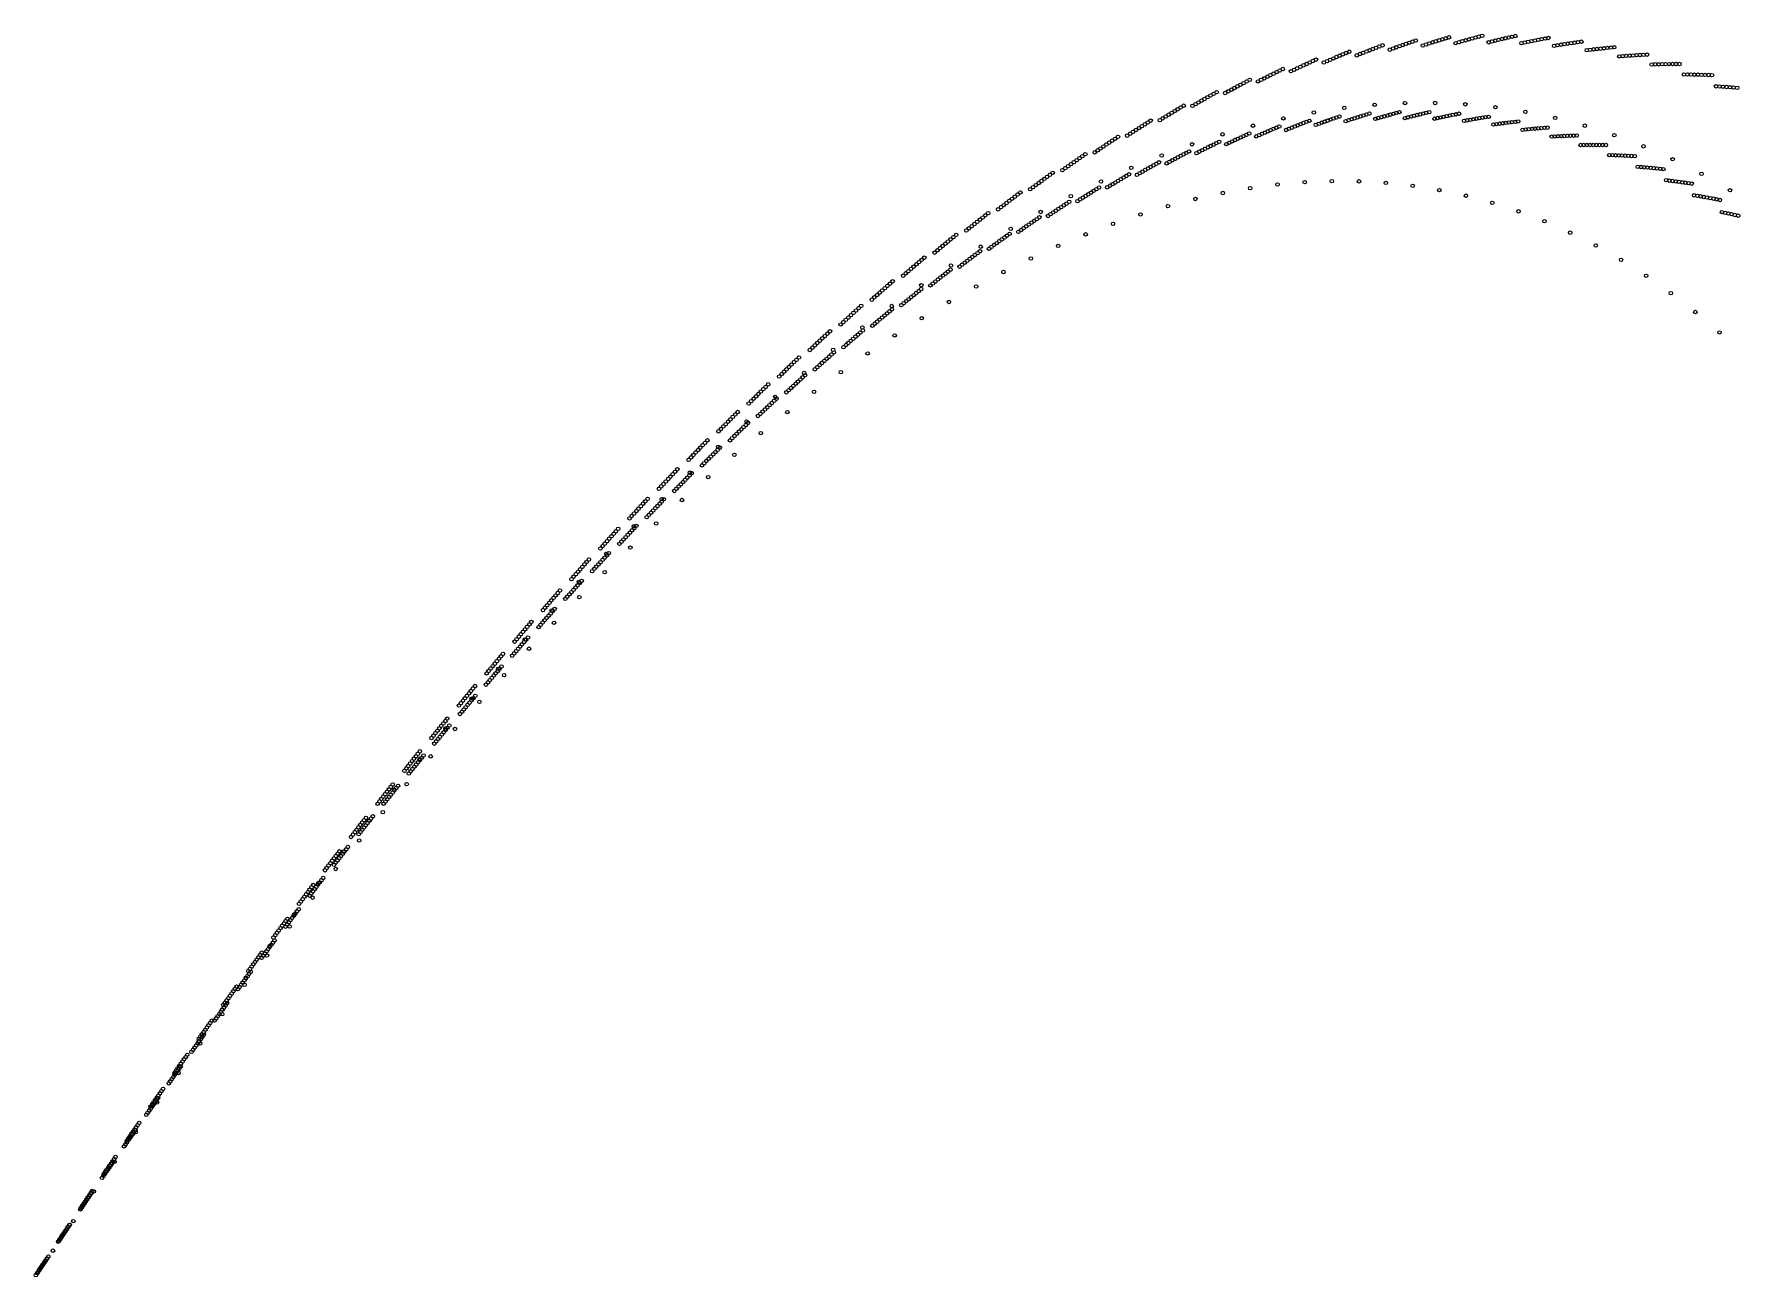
# Model space of a CAD drawing. Header units: millimetres. Extents: x -26 to 31, y -125 to 131.
# Drawn here: x 6.99 to 16.79, y 12.93 to 20.08 of the extents above; entities that cross this region are included whole.
import ezdxf

# ---------------------------------------------------------------- set-up
doc = ezdxf.new("R2010")
doc.units = ezdxf.units.MM
for name, color, linetype in [('Orb_10_28_1.00710_500', 10, 'Continuous'), ('Orb_10_28_1.00791_500', 1, 'Continuous'), ('Orb_10_28_1.00792_500', 2, 'Continuous'), ('Orb_10_28_1.00793_500', 3, 'Continuous'), ('Orb_10_28_1.00794_500', 4, 'Continuous'), ('Orb_10_28_1.00795_500', 5, 'Continuous'), ('Orb_10_28_1.00796_500', 6, 'Continuous'), ('Orb_10_28_1.00797_500', 7, 'Continuous'), ('Orb_10_28_1.00798_500', 8, 'Continuous'), ('Orb_10_28_1.00799_500', 9, 'Continuous'), ('Orb_10_28_1.008109_500', 10, 'Continuous'), ('Orb_10_28_1.008910_500', 1, 'Continuous'), ('Orb_10_28_1.008921_500', 2, 'Continuous'), ('Orb_10_28_1.008932_500', 3, 'Continuous'), ('Orb_10_28_1.008943_500', 4, 'Continuous'), ('Orb_10_28_1.008954_500', 5, 'Continuous'), ('Orb_10_28_1.008965_500', 6, 'Continuous'), ('Orb_10_28_1.008976_500', 7, 'Continuous'), ('Orb_10_28_1.008987_500', 8, 'Continuous'), ('Orb_10_28_1.008998_500', 9, 'Continuous')]:
    doc.layers.add(name, color=color, linetype=linetype)

msp = doc.modelspace()

# ---------------------------------------------------------------- linework, layer by layer
at = {"layer": 'Orb_10_28_1.00710_500'}
for centre in [(14.1393, 19.2154, 16.6413), (14.2958, 19.2289, 17.011), (14.4519, 19.235, 17.3858), (14.6075, 19.2337, 17.7656), (14.7624, 19.2248, 18.1503), (14.9166, 19.2081, 18.5397), (13.6675, 19.1325, 15.5634), (13.825, 19.1671, 15.9174), (13.9823, 19.1947, 16.2767), (15.07, 19.1835, 18.9337), (15.2225, 19.151, 19.3323), (15.3741, 19.1103, 19.7351), (13.352, 19.0435, 14.8717), (13.5098, 19.0913, 15.2148), (15.5246, 19.0615, 20.1422), (15.674, 19.0043, 20.5533), (13.0364, 18.9289, 14.202), (13.1942, 18.9893, 14.5341), (15.8221, 18.9387, 20.9682), (12.8787, 18.8625, 13.8756), (15.9689, 18.8647, 21.3869), (12.564, 18.7124, 13.2397), (12.7212, 18.7903, 13.5548), (16.1144, 18.7821, 21.809), (12.407, 18.629, 12.9302), (16.2583, 18.6909, 22.2345), (12.2504, 18.5403, 12.6265), (16.4007, 18.591, 22.6631), (12.0943, 18.4465, 12.3284), (16.5414, 18.4824, 23.0945), (11.9386, 18.3477, 12.036), (16.6803, 18.365, 23.5287), (11.7834, 18.2442, 11.7493), (11.6288, 18.1361, 11.4683), (11.4748, 18.0236, 11.193), (11.3216, 17.9068, 10.9233), (11.169, 17.7861, 10.6592), (11.0173, 17.6614, 10.4007), (10.8663, 17.5331, 10.1477), (10.7163, 17.4013, 9.9003), (10.5671, 17.2661, 9.6583), (10.4189, 17.1278, 9.4217), (10.2716, 16.9864, 9.1904), (10.1254, 16.8423, 8.9645), (9.9802, 16.6954, 8.7438), (9.8361, 16.5461, 8.5283), (9.6931, 16.3944, 8.3179), (9.5513, 16.2406, 8.1125), (9.4106, 16.0847, 7.9122), (9.2711, 15.9269, 7.7167), (9.1328, 15.7674, 7.5261), (8.9958, 15.6063, 7.3403), (8.86, 15.4437, 7.1592), (8.7255, 15.2798, 6.9826), (8.5923, 15.1147, 6.8106), (8.4604, 14.9486, 6.6431), (8.3299, 14.7815, 6.4799), (8.2007, 14.6136, 6.3211), (8.0728, 14.445, 6.1664), (7.9464, 14.2759, 6.0159), (7.8213, 14.1062, 5.8694), (7.6976, 13.9363, 5.727), (7.5753, 13.766, 5.5884), (7.4544, 13.5957, 5.4536), (7.3349, 13.4252, 5.3225), (7.2168, 13.2548, 5.1951), (7.1002, 13.0846, 5.0712)]:
    msp.add_circle(centre, 0.01, dxfattribs=at)
at = {"layer": 'Orb_10_28_1.00791_500'}
for centre in [(14.702, 19.5927, 17.6279), (14.8725, 19.5975, 18.0343), (15.0425, 19.5939, 18.4465), (14.1886, 19.5292, 16.4444), (14.36, 19.5584, 16.8328), (14.5312, 19.5796, 17.2273), (15.2119, 19.5816, 18.8644), (15.3806, 19.5604, 19.2879), (15.5486, 19.5303, 19.7167), (13.674, 19.3961, 15.3164), (13.8455, 19.4479, 15.6861), (14.0171, 19.4923, 16.0621), (15.7157, 19.4911, 20.1508), (15.8818, 19.4426, 20.59), (13.5025, 19.3373, 14.9531), (16.0469, 19.3847, 21.0341), (16.2108, 19.3173, 21.4829), (13.1603, 19.199, 14.2457), (13.3313, 19.2715, 14.5961), (16.3734, 19.2403, 21.9362), (12.9896, 19.12, 13.9017), (16.5347, 19.1535, 22.3939), (12.8194, 19.0347, 13.5641), (16.6945, 19.0569, 22.8557), (12.6496, 18.9434, 13.2331), (12.4804, 18.8463, 12.9086), (12.3117, 18.7435, 12.5906), (12.1438, 18.6353, 12.2791), (11.9765, 18.5219, 11.974), (11.8101, 18.4035, 11.6754), (11.6445, 18.2803, 11.3832), (11.4798, 18.1527, 11.0973), (11.316, 18.0206, 10.8178), (11.1532, 17.8845, 10.5446), (10.9915, 17.7444, 10.2777), (10.8308, 17.6006, 10.0169), (10.6713, 17.4532, 9.7622), (10.5129, 17.3026, 9.5135), (10.3557, 17.1488, 9.2709), (10.1998, 16.9921, 9.0341), (10.0452, 16.8326, 8.8032), (9.8918, 16.6706, 8.578), (9.7399, 16.5062, 8.3585), (9.5892, 16.3396, 8.1446), (9.44, 16.171, 7.9362), (9.2922, 16.0005, 7.7331), (9.1458, 15.8284, 7.5354), (9.0009, 15.6547, 7.343), (8.8575, 15.4796, 7.1556), (8.7156, 15.3033, 6.9733), (8.5752, 15.1259, 6.796), (8.4364, 14.9476, 6.6234), (8.299, 14.7685, 6.4557), (8.1633, 14.5887, 6.2926), (8.0291, 14.4084, 6.134), (7.8965, 14.2277, 5.9799), (7.7655, 14.0467, 5.8302), (7.6361, 13.8656, 5.6848), (7.5083, 13.6844, 5.5435), (7.3821, 13.5033, 5.4063), (7.2575, 13.3223, 5.273), (7.1346, 13.1415, 5.1437), (7.0132, 12.9612, 5.0181)]:
    msp.add_circle(centre, 0.01, dxfattribs=at)
at = {"layer": 'Orb_10_28_1.00792_500'}
for centre in [(14.7192, 19.5978, 17.6643), (14.8898, 19.602, 18.0715), (15.0599, 19.5977, 18.4846), (14.0336, 19.4996, 16.0953), (14.2053, 19.536, 16.4783), (14.3768, 19.5646, 16.8676), (14.5482, 19.5852, 17.2629), (15.2295, 19.5847, 18.9033), (15.3983, 19.5629, 19.3276), (15.5664, 19.5321, 19.7572), (13.6901, 19.4044, 15.348), (13.8619, 19.4557, 15.7185), (15.7336, 19.4921, 20.1921), (15.8999, 19.4428, 20.6321), (13.5185, 19.3459, 14.9839), (16.0651, 19.3842, 21.077), (16.2291, 19.3159, 21.5266), (13.1759, 19.2085, 14.275), (13.3471, 19.2806, 14.6262), (16.3918, 19.238, 21.9808), (13.0051, 19.1299, 13.9302), (16.5531, 19.1504, 22.4393), (12.8346, 19.0449, 13.592), (16.713, 19.0529, 22.9018), (12.6646, 18.9539, 13.2602), (12.4952, 18.8571, 12.935), (12.3264, 18.7546, 12.6162), (12.1582, 18.6466, 12.304), (11.9908, 18.5335, 11.9983), (11.8241, 18.4153, 11.699), (11.6583, 18.2924, 11.4061), (11.4934, 18.1649, 11.1196), (11.3294, 18.033, 10.8395), (11.1664, 17.897, 10.5656), (11.0044, 17.757, 10.298), (10.8436, 17.6133, 10.0366), (10.6838, 17.4661, 9.7814), (10.5253, 17.3155, 9.5321), (10.3679, 17.1618, 9.2889), (10.2118, 17.0051, 9.0516), (10.0569, 16.8457, 8.8201), (9.9034, 16.6837, 8.5944), (9.7512, 16.5193, 8.3744), (9.6003, 16.3527, 8.16), (9.4509, 16.1841, 7.9511), (9.3029, 16.0136, 7.7476), (9.1563, 15.8414, 7.5494), (9.0112, 15.6676, 7.3565), (8.8676, 15.4925, 7.1687), (8.7255, 15.3161, 6.986), (8.5849, 15.1386, 6.8082), (8.4458, 14.9602, 6.6353), (8.3083, 14.781, 6.4672), (8.1724, 14.6011, 6.3037), (8.0381, 14.4207, 6.1448), (7.9053, 14.2399, 5.9903), (7.7741, 14.0588, 5.8403), (7.6445, 13.8775, 5.6945), (7.5165, 13.6962, 5.5529), (7.3901, 13.5149, 5.4153), (7.2654, 13.3338, 5.2818), (7.1422, 13.1529, 5.1521), (7.0207, 12.9724, 5.0263)]:
    msp.add_circle(centre, 0.01, dxfattribs=at)
at = {"layer": 'Orb_10_28_1.00793_500'}
for centre in [(14.7364, 19.6028, 17.7007), (14.9071, 19.6064, 18.1088), (15.0774, 19.6014, 18.5227), (14.0501, 19.5068, 16.1285), (14.222, 19.5427, 16.5124), (14.3937, 19.5708, 16.9024), (14.5652, 19.5909, 17.2986), (15.2471, 19.5878, 18.9422), (15.4161, 19.5653, 19.3673), (15.5843, 19.5337, 19.7978), (15.7516, 19.493, 20.2335), (13.7063, 19.4126, 15.3797), (13.8782, 19.4634, 15.751), (15.918, 19.443, 20.6743), (13.5345, 19.3546, 15.0148), (16.0833, 19.3835, 21.12), (16.2473, 19.3145, 21.5705), (13.1915, 19.2179, 14.3043), (13.3629, 19.2896, 14.6563), (16.4102, 19.2357, 22.0254), (13.0205, 19.1397, 13.9588), (16.5716, 19.1472, 22.4847), (12.8499, 19.0551, 13.6198), (16.7315, 19.0488, 22.948), (12.6797, 18.9644, 13.2873), (12.5101, 18.8679, 12.9614), (12.341, 18.7657, 12.6419), (12.1727, 18.658, 12.329), (12.005, 18.5451, 12.0226), (11.8382, 18.4271, 11.7226), (11.6721, 18.3044, 11.4291), (11.507, 18.177, 11.1419), (11.3428, 18.0453, 10.8611), (11.1796, 17.9095, 10.5867), (11.0174, 17.7696, 10.3185), (10.8564, 17.626, 10.0565), (10.6964, 17.4789, 9.8006), (10.5376, 17.3284, 9.5508), (10.38, 17.1747, 9.307), (10.2237, 17.0181, 9.0691), (10.0686, 16.8587, 8.8371), (9.9149, 16.6968, 8.6109), (9.7625, 16.5324, 8.3904), (9.6114, 16.3658, 8.1755), (9.4618, 16.1971, 7.9661), (9.3136, 16.0266, 7.7621), (9.1668, 15.8543, 7.5635), (9.0215, 15.6805, 7.3701), (8.8777, 15.5053, 7.1819), (8.7354, 15.3289, 6.9987), (8.5946, 15.1513, 6.8205), (8.4554, 14.9728, 6.6472), (8.3177, 14.7935, 6.4787), (8.1815, 14.6136, 6.3148), (8.047, 14.433, 6.1555), (7.914, 14.2521, 6.0007), (7.7826, 14.0709, 5.8503), (7.6529, 13.8895, 5.7042), (7.5247, 13.708, 5.5622), (7.3982, 13.5266, 5.4244), (7.2732, 13.3453, 5.2906), (7.1499, 13.1643, 5.1606), (7.0282, 12.9836, 5.0345)]:
    msp.add_circle(centre, 0.01, dxfattribs=at)
at = {"layer": 'Orb_10_28_1.00794_500'}
for centre in [(14.5822, 19.5964, 17.3343), (14.7536, 19.6078, 17.7373), (14.9245, 19.6107, 18.1462), (15.0949, 19.6051, 18.5608), (14.0667, 19.514, 16.1618), (14.2387, 19.5494, 16.5465), (14.4106, 19.5769, 16.9373), (15.2647, 19.5908, 18.9812), (15.4338, 19.5676, 19.4071), (15.6022, 19.5353, 19.8384), (15.7696, 19.4939, 20.275), (13.7225, 19.4207, 15.4114), (13.8946, 19.4711, 15.7835), (15.9361, 19.4431, 20.7166), (13.3787, 19.2987, 14.6865), (13.5505, 19.3632, 15.0457), (16.1015, 19.3828, 21.1631), (16.2657, 19.3129, 21.6143), (13.2072, 19.2273, 14.3337), (16.4286, 19.2333, 22.0701), (13.0359, 19.1495, 13.9875), (16.5901, 19.144, 22.5301), (12.8651, 19.0653, 13.6477), (16.7501, 19.0447, 22.9943), (12.6947, 18.9749, 13.3145), (12.5249, 18.8787, 12.9878), (12.3557, 18.7767, 12.6677), (12.1871, 18.6693, 12.354), (12.0193, 18.5566, 12.0469), (11.8522, 18.4389, 11.7463), (11.686, 18.3164, 11.4521), (11.5206, 18.1892, 11.1643), (11.3562, 18.0577, 10.8828), (11.1928, 17.922, 10.6077), (11.0304, 17.7822, 10.3389), (10.8691, 17.6388, 10.0763), (10.709, 17.4917, 9.8198), (10.55, 17.3413, 9.5695), (10.3922, 17.1877, 9.3251), (10.2357, 17.0311, 9.0867), (10.0804, 16.8718, 8.8542), (9.9264, 16.7098, 8.6274), (9.7738, 16.5454, 8.4064), (9.6226, 16.3788, 8.1909), (9.4727, 16.2102, 7.981), (9.3243, 16.0396, 7.7766), (9.1773, 15.8673, 7.5775), (9.0318, 15.6934, 7.3837), (8.8878, 15.5182, 7.195), (8.7453, 15.3417, 7.0115), (8.6043, 15.164, 6.8329), (8.4649, 14.9855, 6.6591), (8.327, 14.8061, 6.4902), (8.1907, 14.626, 6.326), (8.0559, 14.4454, 6.1663), (7.9228, 14.2643, 6.0111), (7.7912, 14.083, 5.8604), (7.6613, 13.9014, 5.7139), (7.5329, 13.7198, 5.5717), (7.4062, 13.5383, 5.4335), (7.2811, 13.3568, 5.2993), (7.1576, 13.1757, 5.1691), (7.0357, 12.9949, 5.0427)]:
    msp.add_circle(centre, 0.01, dxfattribs=at)
at = {"layer": 'Orb_10_28_1.00795_500'}
for centre in [(14.5993, 19.6019, 17.3701), (14.7708, 19.6127, 17.7739), (14.9418, 19.615, 18.1836), (15.1124, 19.6088, 18.5991), (15.2823, 19.5938, 19.0203), (14.0832, 19.5212, 16.1952), (14.2554, 19.556, 16.5807), (14.4275, 19.583, 16.9723), (15.4516, 19.5699, 19.447), (15.6201, 19.5369, 19.8791), (15.7876, 19.4947, 20.3165), (13.7387, 19.4289, 15.4432), (13.911, 19.4787, 15.816), (15.9542, 19.4431, 20.7589), (13.3946, 19.3077, 14.7167), (13.5666, 19.3718, 15.0767), (16.1197, 19.382, 21.2062), (16.284, 19.3113, 21.6583), (13.2228, 19.2367, 14.3632), (16.447, 19.2309, 22.1148), (13.0514, 19.1593, 14.0162), (16.6086, 19.1406, 22.5757), (12.8804, 19.0754, 13.6757), (16.7686, 19.0404, 23.0406), (12.7098, 18.9854, 13.3417), (12.5398, 18.8894, 13.0143), (12.3704, 18.7878, 12.6935), (12.2016, 18.6806, 12.3791), (12.0335, 18.5682, 12.0713), (11.8663, 18.4507, 11.77), (11.6998, 18.3284, 11.4751), (11.5343, 18.2014, 11.1866), (11.3697, 18.07, 10.9046), (11.206, 17.9344, 10.6289), (11.0435, 17.7948, 10.3594), (10.882, 17.6515, 10.0962), (10.7216, 17.5045, 9.8391), (10.5624, 17.3542, 9.5882), (10.4044, 17.2007, 9.3433), (10.2476, 17.0441, 9.1043), (10.0921, 16.8848, 8.8712), (9.938, 16.7229, 8.6439), (9.7851, 16.5585, 8.4224), (9.6337, 16.3919, 8.2064), (9.4836, 16.2232, 7.9961), (9.335, 16.0526, 7.7911), (9.1878, 15.8803, 7.5916), (9.0421, 15.7064, 7.3973), (8.8979, 15.531, 7.2082), (8.7552, 15.3545, 7.0242), (8.614, 15.1768, 6.8452), (8.4744, 14.9981, 6.6711), (8.3363, 14.8186, 6.5018), (8.1998, 14.6384, 6.3371), (8.0649, 14.4577, 6.1771), (7.9315, 14.2765, 6.0216), (7.7998, 14.095, 5.8705), (7.6697, 13.9134, 5.7237), (7.5411, 13.7316, 5.5811), (7.4142, 13.5499, 5.4426), (7.2889, 13.3684, 5.3081), (7.1653, 13.1871, 5.1776), (7.0432, 13.0061, 5.0509)]:
    msp.add_circle(centre, 0.01, dxfattribs=at)
at = {"layer": 'Orb_10_28_1.00796_500'}
for centre in [(14.6164, 19.6074, 17.4059), (14.788, 19.6175, 17.8105), (14.9592, 19.6193, 18.221), (15.1299, 19.6124, 18.6374), (15.3, 19.5967, 19.0594), (14.0998, 19.5283, 16.2286), (14.2722, 19.5626, 16.6149), (14.4444, 19.589, 17.0073), (15.4694, 19.5721, 19.4869), (15.638, 19.5384, 19.9198), (15.8056, 19.4954, 20.358), (13.7549, 19.437, 15.475), (13.9274, 19.4864, 15.8486), (15.9723, 19.443, 20.8013), (13.4104, 19.3166, 14.747), (13.5826, 19.3803, 15.1078), (16.1379, 19.3812, 21.2494), (16.3023, 19.3096, 21.7023), (13.2385, 19.2461, 14.3927), (16.4654, 19.2284, 22.1596), (13.0669, 19.169, 14.0449), (16.627, 19.1372, 22.6213), (12.8957, 19.0855, 13.7037), (16.7872, 19.0362, 23.087), (12.7249, 18.9958, 13.369), (12.5547, 18.9002, 13.0409), (12.385, 18.7988, 12.7193), (12.2161, 18.6919, 12.4042), (12.0478, 18.5797, 12.0957), (11.8803, 18.4625, 11.7937), (11.7137, 18.3403, 11.4982), (11.5479, 18.2136, 11.2091), (11.3831, 18.0823, 10.9264), (11.2193, 17.9469, 10.65), (11.0565, 17.8074, 10.3799), (10.8948, 17.6642, 10.1161), (10.7342, 17.5173, 9.8585), (10.5748, 17.3671, 9.6069), (10.4166, 17.2136, 9.3614), (10.2596, 17.0571, 9.1219), (10.1039, 16.8978, 8.8883), (9.9495, 16.7359, 8.6605), (9.7965, 16.5716, 8.4384), (9.6448, 16.405, 8.222), (9.4946, 16.2362, 8.0111), (9.3458, 16.0656, 7.8057), (9.1984, 15.8932, 7.6057), (9.0525, 15.7193, 7.411), (8.908, 15.5439, 7.2214), (8.7651, 15.3672, 7.037), (8.6238, 15.1895, 6.8576), (8.4839, 15.0107, 6.683), (8.3457, 14.8311, 6.5133), (8.209, 14.6509, 6.3483), (8.0738, 14.47, 6.1879), (7.9403, 14.2887, 6.032), (7.8084, 14.1071, 5.8806), (7.6781, 13.9253, 5.7334), (7.5493, 13.7435, 5.5905), (7.4223, 13.5616, 5.4517), (7.2968, 13.3799, 5.317), (7.1729, 13.1985, 5.1861), (7.0507, 13.0173, 5.0591)]:
    msp.add_circle(centre, 0.01, dxfattribs=at)
at = {"layer": 'Orb_10_28_1.00797_500'}
for centre in [(14.4613, 19.595, 17.0424), (14.6334, 19.6128, 17.4418), (14.8052, 19.6224, 17.8472), (14.9766, 19.6235, 18.2586), (15.1474, 19.6159, 18.6757), (15.3176, 19.5996, 19.0985), (13.9438, 19.4939, 15.8813), (14.1164, 19.5354, 16.2621), (14.2889, 19.5692, 16.6491), (15.4872, 19.5742, 19.5269), (15.6559, 19.5398, 19.9607), (15.8237, 19.4961, 20.3997), (13.7712, 19.445, 15.5069), (15.9905, 19.4429, 20.8437), (13.4263, 19.3256, 14.7773), (13.5986, 19.3888, 15.1389), (16.1561, 19.3803, 21.2927), (16.3206, 19.3079, 21.7463), (13.2542, 19.2555, 14.4223), (16.4838, 19.2258, 22.2045), (13.0824, 19.1787, 14.0737), (16.6455, 19.1338, 22.6669), (12.74, 19.0062, 13.3963), (12.911, 19.0956, 13.7318), (12.5696, 18.9109, 13.0675), (12.3997, 18.8098, 12.7452), (12.2306, 18.7032, 12.4294), (12.0621, 18.5913, 12.1202), (11.8944, 18.4742, 11.8175), (11.7276, 18.3523, 11.5213), (11.5616, 18.2257, 11.2315), (11.3966, 18.0946, 10.9482), (11.2325, 17.9594, 10.6712), (11.0695, 17.82, 10.4005), (10.9076, 17.6769, 10.1361), (10.7468, 17.5301, 9.8778), (10.5872, 17.3799, 9.6257), (10.4288, 17.2265, 9.3797), (10.2716, 17.0701, 9.1396), (10.1157, 16.9109, 8.9054), (9.9611, 16.749, 8.6771), (9.8079, 16.5846, 8.4545), (9.656, 16.418, 8.2375), (9.5055, 16.2493, 8.0262), (9.3565, 16.0786, 7.8203), (9.2089, 15.9062, 7.6198), (9.0628, 15.7322, 7.4246), (8.9182, 15.5568, 7.2347), (8.7751, 15.38, 7.0498), (8.6335, 15.2022, 6.8699), (8.4935, 15.0234, 6.695), (8.355, 14.8437, 6.5249), (8.2181, 14.6633, 6.3595), (8.0828, 14.4823, 6.1987), (7.9491, 14.3009, 6.0425), (7.817, 14.1192, 5.8907), (7.6865, 13.9373, 5.7432), (7.5576, 13.7553, 5.6), (7.4303, 13.5733, 5.4609), (7.3047, 13.3915, 5.3258), (7.1806, 13.2099, 5.1946), (7.0582, 13.0286, 5.0674)]:
    msp.add_circle(centre, 0.01, dxfattribs=at)
at = {"layer": 'Orb_10_28_1.00798_500'}
for centre in [(14.4782, 19.601, 17.0775), (14.6505, 19.6182, 17.4777), (14.8225, 19.6272, 17.884), (14.994, 19.6276, 18.2961), (15.1649, 19.6194, 18.7141), (15.3353, 19.6024, 19.1378), (13.9602, 19.5015, 15.914), (14.133, 19.5424, 16.2956), (14.3057, 19.5757, 16.6835), (15.5049, 19.5763, 19.5669), (15.6738, 19.5412, 20.0015), (15.8417, 19.4967, 20.4413), (13.6147, 19.3973, 15.17), (13.7874, 19.453, 15.5388), (16.0086, 19.4428, 20.8862), (13.4422, 19.3345, 14.8077), (16.1744, 19.3793, 21.336), (16.339, 19.3061, 21.7905), (13.2699, 19.2648, 14.4519), (16.5022, 19.2231, 22.2494), (12.9263, 19.1056, 13.7599), (13.0979, 19.1884, 14.1026), (16.6641, 19.1302, 22.7127), (12.7551, 19.0166, 13.4237), (12.5845, 18.9216, 13.0941), (12.4145, 18.8208, 12.7711), (12.2451, 18.7145, 12.4546), (12.0764, 18.6028, 12.1447), (11.9085, 18.4859, 11.8414), (11.7415, 18.3642, 11.5445), (11.5753, 18.2378, 11.254), (11.41, 18.1069, 10.97), (11.2458, 17.9718, 10.6924), (11.0826, 17.8326, 10.4211), (10.9204, 17.6896, 10.1561), (10.7594, 17.5429, 9.8972), (10.5996, 17.3928, 9.6445), (10.441, 17.2395, 9.3979), (10.2836, 17.0831, 9.1573), (10.1275, 16.9239, 8.9226), (9.9727, 16.762, 8.6937), (9.8192, 16.5977, 8.4706), (9.6672, 16.4311, 8.2531), (9.5165, 16.2623, 8.0413), (9.3673, 16.0916, 7.8349), (9.2195, 15.9192, 7.634), (9.0731, 15.7451, 7.4383), (8.9283, 15.5696, 7.2479), (8.785, 15.3928, 7.0626), (8.6433, 15.2149, 6.8824), (8.503, 15.036, 6.707), (8.3644, 14.8562, 6.5365), (8.2273, 14.6757, 6.3707), (8.0918, 14.4947, 6.2096), (7.9579, 14.3131, 6.053), (7.8256, 14.1313, 5.9008), (7.6949, 13.9493, 5.753), (7.5658, 13.7671, 5.6094), (7.4384, 13.585, 5.47), (7.3125, 13.403, 5.3346), (7.1883, 13.2213, 5.2032), (7.0658, 13.0398, 5.0756)]:
    msp.add_circle(centre, 0.01, dxfattribs=at)
at = {"layer": 'Orb_10_28_1.00799_500'}
for centre in [(14.4952, 19.6069, 17.1127), (14.6676, 19.6236, 17.5138), (14.8397, 19.6319, 17.9208), (15.0114, 19.6317, 18.3338), (15.1825, 19.6228, 18.7526), (15.353, 19.6051, 19.177), (13.9766, 19.509, 15.9468), (14.1496, 19.5494, 16.3292), (14.3225, 19.5821, 16.7179), (15.5228, 19.5784, 19.6071), (15.6917, 19.5425, 20.0425), (15.8597, 19.4972, 20.4831), (13.6308, 19.4058, 15.2013), (13.8037, 19.461, 15.5708), (16.0268, 19.4425, 20.9288), (13.4581, 19.3434, 14.8381), (16.1927, 19.3782, 21.3794), (16.3573, 19.3042, 21.8347), (13.2856, 19.2741, 14.4816), (16.5207, 19.2204, 22.2944), (12.9416, 19.1157, 13.788), (13.1134, 19.1981, 14.1315), (16.6826, 19.1266, 22.7584), (12.7702, 19.027, 13.4511), (12.5994, 18.9323, 13.1208), (12.4292, 18.8318, 12.7971), (12.2596, 18.7257, 12.4799), (12.0907, 18.6143, 12.1693), (11.9226, 18.4977, 11.8652), (11.7554, 18.3762, 11.5677), (11.589, 18.2499, 11.2766), (11.4235, 18.1192, 10.9919), (11.2591, 17.9842, 10.7137), (11.0956, 17.8452, 10.4418), (10.9333, 17.7023, 10.1761), (10.7721, 17.5557, 9.9167), (10.612, 17.4057, 9.6634), (10.4532, 17.2524, 9.4162), (10.2956, 17.0961, 9.175), (10.1393, 16.9369, 8.9397), (9.9843, 16.7751, 8.7103), (9.8306, 16.6108, 8.4867), (9.6783, 16.4441, 8.2688), (9.5275, 16.2754, 8.0564), (9.378, 16.1047, 7.8496), (9.23, 15.9322, 7.6482), (9.0835, 15.7581, 7.4521), (8.9385, 15.5825, 7.2612), (8.795, 15.4056, 7.0755), (8.653, 15.2276, 6.8948), (8.5126, 15.0486, 6.719), (8.3737, 14.8688, 6.5481), (8.2365, 14.6882, 6.382), (8.1008, 14.507, 6.2205), (7.9667, 14.3254, 6.0635), (7.8342, 14.1434, 5.911), (7.7033, 13.9612, 5.7628), (7.5741, 13.779, 5.6189), (7.4464, 13.5967, 5.4792), (7.3204, 13.4146, 5.3435), (7.1961, 13.2327, 5.2117), (7.0733, 13.0511, 5.0839)]:
    msp.add_circle(centre, 0.01, dxfattribs=at)
at = {"layer": 'Orb_10_28_1.008109_500'}
for centre in [(14.1732, 19.5956, 16.3412), (14.3482, 19.6299, 16.7332), (14.523, 19.6561, 17.1315), (14.6977, 19.6741, 17.536), (14.872, 19.6837, 17.9468), (15.0459, 19.6846, 18.3636), (15.2193, 19.6767, 18.7864), (15.3921, 19.6598, 19.215), (15.5642, 19.6338, 19.6493), (15.7355, 19.5985, 20.0892), (13.8231, 19.5038, 15.5767), (13.9981, 19.5535, 15.9557), (15.9059, 19.5536, 20.5344), (16.0753, 19.4992, 20.9848), (13.6482, 19.4466, 15.2043), (16.2436, 19.435, 21.4403), (13.299, 19.3111, 14.4793), (13.4734, 19.3823, 14.8385), (16.4106, 19.3608, 21.9006), (13.1249, 19.233, 14.1269), (16.5764, 19.2767, 22.3655), (12.9512, 19.1485, 13.7811), (16.7407, 19.1825, 22.8348), (12.778, 19.0577, 13.442), (12.6054, 18.9607, 13.1096), (12.4334, 18.858, 12.7839), (12.2621, 18.7496, 12.465), (12.0915, 18.6359, 12.1527), (11.9218, 18.5169, 11.847), (11.7529, 18.3931, 11.548), (11.585, 18.2645, 11.2556), (11.418, 18.1314, 10.9697), (11.252, 17.994, 10.6902), (11.0872, 17.8525, 10.4172), (10.9235, 17.7072, 10.1506), (10.7609, 17.5583, 9.8903), (10.5995, 17.4059, 9.6362), (10.4394, 17.2502, 9.3883), (10.2806, 17.0916, 9.1465), (10.1231, 16.9301, 8.9107), (9.9669, 16.7659, 8.6808), (9.8122, 16.5993, 8.4568), (9.6588, 16.4304, 8.2385), (9.5069, 16.2595, 8.0259), (9.3565, 16.0866, 7.8188), (9.2075, 15.9119, 7.6172), (9.0601, 15.7357, 7.421), (8.9142, 15.5581, 7.2301), (8.7699, 15.3792, 7.0443), (8.6271, 15.1992, 6.8637), (8.4859, 15.0182, 6.688), (8.3463, 14.8365, 6.5172), (8.2084, 14.654, 6.3512), (8.072, 14.4711, 6.1899), (7.9373, 14.2877, 6.0332), (7.8042, 14.104, 5.8809), (7.6728, 13.9202, 5.733), (7.543, 13.7363, 5.5894), (7.4149, 13.5525, 5.45), (7.2884, 13.3688, 5.3146), (7.1636, 13.1855, 5.1833), (7.0405, 13.0025, 5.0558)]:
    msp.add_circle(centre, 0.01, dxfattribs=at)
at = {"layer": 'Orb_10_28_1.008910_500'}
for centre in [(14.7849, 19.991, 17.4367), (14.9744, 20.0146, 17.8682), (15.1637, 20.0288, 18.3069), (15.3528, 20.0335, 18.7526), (15.5415, 20.0284, 19.2053), (15.7297, 20.0132, 19.6647), (15.9173, 19.9879, 20.1309), (14.406, 19.9169, 16.5955), (14.5954, 19.9583, 17.0124), (16.1043, 19.9521, 20.6035), (16.2904, 19.9057, 21.0824), (14.0276, 19.8084, 15.7839), (14.2167, 19.8668, 16.1859), (16.4757, 19.8484, 21.5675), (13.8388, 19.7419, 15.3893), (16.6599, 19.7802, 22.0585), (13.6505, 19.6676, 15.0023), (13.2754, 19.4967, 14.2511), (13.4626, 19.5858, 14.6229), (13.0888, 19.4005, 13.8869), (12.9029, 19.2977, 13.5302), (12.7178, 19.1883, 13.1812), (12.5337, 19.0728, 12.8397), (12.3504, 18.9512, 12.5057), (12.1682, 18.824, 12.1792), (11.9871, 18.6914, 11.8602), (11.8071, 18.5536, 11.5486), (11.6282, 18.4109, 11.2442), (11.4507, 18.2636, 10.9472), (11.2744, 18.1118, 10.6573), (11.0995, 17.9559, 10.3746), (10.926, 17.796, 10.0989), (10.7539, 17.6325, 9.8301), (10.5833, 17.4656, 9.5682), (10.4142, 17.2954, 9.313), (10.2466, 17.1222, 9.0645), (10.0807, 16.9463, 8.8226), (9.9164, 16.7678, 8.5871), (9.7537, 16.587, 8.358), (9.5927, 16.404, 8.1351), (9.4334, 16.2191, 7.9183), (9.2759, 16.0325, 7.7075), (9.12, 15.8442, 7.5026), (8.966, 15.6546, 7.3035), (8.8137, 15.4638, 7.1101), (8.6633, 15.272, 6.9222), (8.5146, 15.0793, 6.7397), (8.3678, 14.8858, 6.5625), (8.2228, 14.6919, 6.3905), (8.0796, 14.4975, 6.2236), (7.9383, 14.3028, 6.0616), (7.7989, 14.1081, 5.9044), (7.6613, 13.9133, 5.752), (7.5256, 13.7187, 5.6042), (7.3917, 13.5243, 5.4608), (7.2597, 13.3302, 5.3218), (7.1296, 13.1367, 5.1871), (7.0013, 12.9437, 5.0565)]:
    msp.add_circle(centre, 0.01, dxfattribs=at)
at = {"layer": 'Orb_10_28_1.008921_500'}
for centre in [(14.8035, 19.9977, 17.4748), (14.9932, 20.0206, 17.9072), (15.1827, 20.0342, 18.3469), (15.3719, 20.0382, 18.7936), (15.5608, 20.0323, 19.2472), (15.7492, 20.0164, 19.7076), (15.937, 19.9902, 20.1747), (14.4241, 19.9248, 16.6317), (14.6138, 19.9657, 17.0496), (16.1241, 19.9536, 20.6483), (16.3104, 19.9063, 21.1282), (14.0453, 19.8174, 15.8183), (14.2346, 19.8753, 16.2213), (16.4958, 19.8482, 21.6142), (13.8563, 19.7514, 15.4228), (16.6801, 19.779, 22.1061), (13.4797, 19.5962, 14.6547), (13.6678, 19.6776, 15.035), (13.2922, 19.5075, 14.282), (13.1054, 19.4118, 13.9169), (12.9193, 19.3093, 13.5594), (12.734, 19.2003, 13.2095), (12.5495, 19.085, 12.8672), (12.3661, 18.9638, 12.5325), (12.1836, 18.8368, 12.2052), (12.0022, 18.7044, 11.8854), (11.822, 18.5668, 11.573), (11.6429, 18.4243, 11.2679), (11.4651, 18.2771, 10.9702), (11.2886, 18.1255, 10.6796), (11.1134, 17.9697, 10.3962), (10.9396, 17.81, 10.1198), (10.7673, 17.6465, 9.8503), (10.5965, 17.4796, 9.5878), (10.4271, 17.3095, 9.332), (10.2593, 17.1364, 9.0829), (10.0932, 16.9605, 8.8403), (9.9286, 16.782, 8.6043), (9.7657, 16.6011, 8.3746), (9.6045, 16.4181, 8.1511), (9.4449, 16.2332, 7.9338), (9.2871, 16.0464, 7.7225), (9.1311, 15.8582, 7.5171), (8.9768, 15.6685, 7.3175), (8.8243, 15.4776, 7.1236), (8.6736, 15.2856, 6.9352), (8.5247, 15.0928, 6.7523), (8.3777, 14.8993, 6.5747), (8.2325, 14.7052, 6.4022), (8.0891, 14.5106, 6.2349), (7.9476, 14.3159, 6.0725), (7.808, 14.1209, 5.915), (7.6702, 13.926, 5.7622), (7.5342, 13.7312, 5.614), (7.4002, 13.5367, 5.4703), (7.268, 13.3425, 5.331), (7.1377, 13.1488, 5.1959), (7.0092, 12.9556, 5.065)]:
    msp.add_circle(centre, 0.01, dxfattribs=at)
at = {"layer": 'Orb_10_28_1.008932_500'}
for centre in [(14.8221, 20.0044, 17.513), (15.012, 20.0267, 17.9464), (15.2017, 20.0396, 18.387), (15.3911, 20.0428, 18.8346), (15.5801, 20.0362, 19.2892), (15.7687, 20.0195, 19.7506), (15.9567, 19.9925, 20.2186), (14.4423, 19.9327, 16.668), (14.6322, 19.973, 17.0868), (16.144, 19.955, 20.6932), (16.3304, 19.9069, 21.174), (14.0631, 19.8264, 15.8528), (14.2526, 19.8838, 16.2567), (16.5159, 19.8478, 21.661), (13.8739, 19.7609, 15.4564), (16.7004, 19.7777, 22.1539), (13.4968, 19.6066, 14.6865), (13.6851, 19.6876, 15.0676), (13.309, 19.5184, 14.3129), (13.122, 19.423, 13.947), (12.9356, 19.3208, 13.5887), (12.7501, 19.2122, 13.2379), (12.5654, 19.0972, 12.8948), (12.3817, 18.9762, 12.5593), (12.199, 18.8496, 12.2312), (12.0174, 18.7174, 11.9106), (11.8369, 18.58, 11.5975), (11.6576, 18.4377, 11.2917), (11.4795, 18.2906, 10.9932), (11.3028, 18.1392, 10.7019), (11.1274, 17.9835, 10.4178), (10.9533, 17.8239, 10.1407), (10.7808, 17.6605, 9.8706), (10.6097, 17.4937, 9.6074), (10.4401, 17.3236, 9.351), (10.2721, 17.1505, 9.1013), (10.1056, 16.9746, 8.8581), (9.9408, 16.7961, 8.6215), (9.7777, 16.6152, 8.3912), (9.6162, 16.4322, 8.1672), (9.4565, 16.2472, 7.9493), (9.2984, 16.0604, 7.7375), (9.1421, 15.8721, 7.5316), (8.9876, 15.6823, 7.3315), (8.8349, 15.4913, 7.1371), (8.684, 15.2993, 6.9483), (8.5349, 15.1063, 6.7649), (8.3876, 14.9127, 6.5869), (8.2422, 14.7185, 6.414), (8.0986, 14.5238, 6.2463), (7.9569, 14.3289, 6.0835), (7.817, 14.1338, 5.9256), (7.679, 13.9387, 5.7724), (7.5429, 13.7438, 5.6239), (7.4086, 13.5491, 5.4798), (7.2763, 13.3547, 5.3402), (7.1457, 13.1608, 5.2048), (7.0171, 12.9675, 5.0736)]:
    msp.add_circle(centre, 0.01, dxfattribs=at)
at = {"layer": 'Orb_10_28_1.008943_500'}
for centre in [(14.8407, 20.0111, 17.5512), (15.0308, 20.0327, 17.9856), (15.2206, 20.0449, 18.4271), (15.4103, 20.0474, 18.8757), (15.5995, 20.04, 19.3313), (15.7882, 20.0225, 19.7936), (15.9764, 19.9947, 20.2626), (14.2706, 19.8922, 16.2921), (14.4605, 19.9406, 16.7044), (14.6506, 19.9803, 17.1241), (16.1638, 19.9564, 20.7381), (16.3504, 19.9074, 21.22), (14.0808, 19.8354, 15.8873), (16.5361, 19.8474, 21.7079), (13.7024, 19.6975, 15.1004), (13.8914, 19.7704, 15.4901), (16.7207, 19.7764, 22.2018), (13.5139, 19.617, 14.7183), (13.3259, 19.5292, 14.3439), (13.1386, 19.4342, 13.9771), (12.952, 19.3324, 13.6179), (12.7662, 19.224, 13.2664), (12.5813, 19.1094, 12.9225), (12.3974, 18.9887, 12.5861), (12.2144, 18.8623, 12.2572), (12.0326, 18.7303, 11.9359), (11.8518, 18.5932, 11.622), (11.6723, 18.451, 11.3154), (11.494, 18.3042, 11.0162), (11.317, 18.1528, 10.7242), (11.1413, 17.9973, 10.4394), (10.967, 17.8377, 10.1617), (10.7942, 17.6745, 9.8909), (10.6229, 17.5077, 9.627), (10.4531, 17.3377, 9.37), (10.2848, 17.1646, 9.1197), (10.1181, 16.9887, 8.8759), (9.9531, 16.8102, 8.6387), (9.7897, 16.6294, 8.4079), (9.628, 16.4463, 8.1833), (9.468, 16.2613, 7.9649), (9.3097, 16.0744, 7.7526), (9.1532, 15.886, 7.5461), (8.9985, 15.6962, 7.3456), (8.8455, 15.5051, 7.1507), (8.6944, 15.3129, 6.9614), (8.5451, 15.1199, 6.7776), (8.3976, 14.9261, 6.5991), (8.2519, 14.7318, 6.4258), (8.1081, 14.537, 6.2577), (7.9662, 14.3419, 6.0945), (7.8261, 14.1467, 5.9362), (7.6879, 13.9515, 5.7826), (7.5516, 13.7564, 5.6337), (7.4171, 13.5615, 5.4893), (7.2845, 13.3669, 5.3493), (7.1538, 13.1729, 5.2136), (7.025, 12.9794, 5.0821)]:
    msp.add_circle(centre, 0.01, dxfattribs=at)
at = {"layer": 'Orb_10_28_1.008954_500'}
for centre in [(14.669, 19.9875, 17.1615), (14.8593, 20.0177, 17.5895), (15.0496, 20.0386, 18.0248), (15.2397, 20.0501, 18.4673), (15.4294, 20.0519, 18.9169), (15.6189, 20.0438, 19.3734), (15.8078, 20.0255, 19.8367), (15.9961, 19.9969, 20.3067), (14.2886, 19.9006, 16.3276), (14.4787, 19.9484, 16.7408), (16.1837, 19.9577, 20.7832), (16.3704, 19.9078, 21.266), (14.0986, 19.8443, 15.9219), (16.5562, 19.8469, 21.7549), (13.7197, 19.7074, 15.1332), (13.909, 19.7798, 15.5238), (16.741, 19.7749, 22.2497), (13.531, 19.6274, 14.7502), (13.3428, 19.5399, 14.3749), (13.1552, 19.4454, 14.0073), (12.9684, 19.3439, 13.6473), (12.7824, 19.2359, 13.2949), (12.5973, 19.1216, 12.9502), (12.4131, 19.0012, 12.613), (12.2299, 18.875, 12.2833), (12.0478, 18.7433, 11.9612), (11.8668, 18.6063, 11.6465), (11.687, 18.4644, 11.3393), (11.5084, 18.3177, 11.0393), (11.3312, 18.1665, 10.7466), (11.1553, 18.0111, 10.4611), (10.9808, 17.8516, 10.1827), (10.8077, 17.6885, 9.9112), (10.6361, 17.5218, 9.6467), (10.466, 17.3518, 9.3891), (10.2975, 17.1787, 9.1381), (10.1306, 17.0029, 8.8938), (9.9653, 16.8244, 8.656), (9.8017, 16.6435, 8.4245), (9.6398, 16.4604, 8.1994), (9.4795, 16.2753, 7.9805), (9.321, 16.0884, 7.7676), (9.1643, 15.8999, 7.5607), (9.0093, 15.71, 7.3596), (8.8561, 15.5188, 7.1643), (8.7048, 15.3266, 6.9745), (8.5552, 15.1335, 6.7902), (8.4075, 14.9396, 6.6113), (8.2617, 14.7451, 6.4376), (8.1176, 14.5502, 6.2691), (7.9755, 14.355, 6.1055), (7.8352, 14.1596, 5.9468), (7.6968, 13.9642, 5.7929), (7.5603, 13.7689, 5.6436), (7.4256, 13.5739, 5.4989), (7.2928, 13.3792, 5.3585), (7.1619, 13.185, 5.2225), (7.0329, 12.9913, 5.0907)]:
    msp.add_circle(centre, 0.01, dxfattribs=at)
at = {"layer": 'Orb_10_28_1.008965_500'}
for centre in [(14.6874, 19.9947, 17.1989), (14.878, 20.0242, 17.6279), (15.0684, 20.0445, 18.0642), (15.2587, 20.0553, 18.5076), (15.4487, 20.0564, 18.9581), (15.6382, 20.0475, 19.4156), (15.8273, 20.0284, 19.8799), (16.0158, 19.999, 20.3508), (14.3066, 19.9089, 16.3632), (14.4969, 19.9562, 16.7773), (16.2036, 19.959, 20.8283), (16.3905, 19.9081, 21.312), (13.9265, 19.7892, 15.5575), (14.1164, 19.8532, 15.9566), (16.5764, 19.8464, 21.8019), (13.7371, 19.7173, 15.1661), (16.7613, 19.7734, 22.2977), (13.5481, 19.6377, 14.7822), (13.3597, 19.5507, 14.4061), (13.1719, 19.4565, 14.0375), (12.9848, 19.3554, 13.6767), (12.7986, 19.2477, 13.3235), (12.6132, 19.1337, 12.9779), (12.4288, 19.0136, 12.6399), (12.2453, 18.8877, 12.3095), (12.063, 18.7562, 11.9866), (11.8817, 18.6195, 11.6712), (11.7017, 18.4777, 11.3631), (11.5229, 18.3312, 11.0624), (11.3454, 18.1801, 10.769), (11.1693, 18.0248, 10.4828), (10.9945, 17.8655, 10.2037), (10.8212, 17.7024, 9.9316), (10.6494, 17.5358, 9.6665), (10.479, 17.3659, 9.4082), (10.3103, 17.1929, 9.1566), (10.1431, 17.017, 8.9117), (9.9776, 16.8385, 8.6732), (9.8138, 16.6576, 8.4413), (9.6516, 16.4745, 8.2156), (9.4911, 16.2894, 7.9961), (9.3324, 16.1024, 7.7827), (9.1754, 15.9139, 7.5753), (9.0202, 15.7239, 7.3737), (8.8668, 15.5326, 7.1779), (8.7152, 15.3403, 6.9877), (8.5654, 15.147, 6.8029), (8.4175, 14.953, 6.6236), (8.2714, 14.7584, 6.4495), (8.1272, 14.5633, 6.2805), (7.9848, 14.368, 6.1165), (7.8443, 14.1725, 5.9574), (7.7057, 13.9769, 5.8032), (7.569, 13.7815, 5.6535), (7.4341, 13.5863, 5.5084), (7.3011, 13.3914, 5.3678), (7.17, 13.197, 5.2314), (7.0408, 13.0032, 5.0993)]:
    msp.add_circle(centre, 0.01, dxfattribs=at)
at = {"layer": 'Orb_10_28_1.008976_500'}
for centre in [(14.7059, 20.0018, 17.2365), (14.8966, 20.0307, 17.6664), (15.0873, 20.0503, 18.1036), (15.2777, 20.0604, 18.548), (15.4679, 20.0608, 18.9995), (15.6576, 20.0511, 19.4579), (15.8469, 20.0313, 19.9231), (16.0355, 20.001, 20.3951), (14.3246, 19.9172, 16.3989), (14.5152, 19.9639, 16.8139), (16.2235, 19.9601, 20.8735), (16.4105, 19.9084, 21.3582), (13.9441, 19.7986, 15.5913), (14.1342, 19.862, 15.9913), (16.5966, 19.8457, 21.849), (13.7544, 19.7271, 15.199), (16.7816, 19.7718, 22.3457), (13.5652, 19.648, 14.8143), (13.3766, 19.5614, 14.4372), (13.1886, 19.4676, 14.0678), (13.0013, 19.3669, 13.7061), (12.8148, 19.2595, 13.3521), (12.6292, 19.1458, 13.0057), (12.4445, 19.026, 12.6669), (12.2608, 18.9004, 12.3357), (12.0782, 18.7691, 12.012), (11.8967, 18.6326, 11.6958), (11.7164, 18.491, 11.387), (11.5374, 18.3447, 11.0856), (11.3597, 18.1938, 10.7915), (11.1833, 18.0386, 10.5046), (11.0083, 17.8794, 10.2248), (10.8347, 17.7164, 9.952), (10.6626, 17.5498, 9.6862), (10.4921, 17.3799, 9.4273), (10.3231, 17.207, 9.1751), (10.1557, 17.0311, 8.9296), (9.9899, 16.8526, 8.6906), (9.8258, 16.6717, 8.458), (9.6634, 16.4886, 8.2318), (9.5027, 16.3034, 8.0118), (9.3437, 16.1164, 7.7979), (9.1865, 15.9278, 7.5899), (9.0311, 15.7377, 7.3879), (8.8774, 15.5464, 7.1915), (8.7256, 15.3539, 7.0008), (8.5756, 15.1606, 6.8156), (8.4275, 14.9664, 6.6358), (8.2812, 14.7717, 6.4613), (8.1367, 14.5765, 6.2919), (7.9941, 14.381, 6.1276), (7.8534, 14.1854, 5.9681), (7.7146, 13.9897, 5.8134), (7.5777, 13.7941, 5.6634), (7.4426, 13.5987, 5.518), (7.3094, 13.4037, 5.377), (7.1781, 13.2091, 5.2403), (7.0487, 13.0151, 5.1079)]:
    msp.add_circle(centre, 0.01, dxfattribs=at)
at = {"layer": 'Orb_10_28_1.008987_500'}
for centre in [(14.7243, 20.0089, 17.274), (14.9153, 20.0372, 17.7049), (15.1061, 20.0561, 18.143), (15.2968, 20.0655, 18.5884), (15.4871, 20.0651, 19.0408), (15.6771, 20.0547, 19.5002), (15.8665, 20.0341, 19.9665), (16.0553, 20.003, 20.4393), (14.3426, 19.9255, 16.4346), (14.5334, 19.9716, 16.8506), (16.2434, 19.9612, 20.9187), (16.4306, 19.9086, 21.4044), (13.9617, 19.8079, 15.6252), (14.152, 19.8708, 16.0261), (16.6168, 19.845, 21.8962), (13.7718, 19.7369, 15.232), (13.5824, 19.6582, 14.8464), (13.3935, 19.5721, 14.4684), (13.2053, 19.4787, 14.0982), (13.0177, 19.3783, 13.7356), (12.831, 19.2713, 13.3808), (12.6451, 19.1579, 13.0335), (12.4602, 19.0384, 12.6939), (12.2763, 18.913, 12.3619), (12.0935, 18.782, 12.0375), (11.9117, 18.6457, 11.7205), (11.7312, 18.5043, 11.411), (11.5519, 18.3581, 11.1089), (11.3739, 18.2074, 10.814), (11.1973, 18.0523, 10.5264), (11.022, 17.8932, 10.2459), (10.8482, 17.7303, 9.9725), (10.6759, 17.5638, 9.706), (10.5051, 17.394, 9.4465), (10.3359, 17.2211, 9.1937), (10.1682, 17.0453, 8.9475), (10.0022, 16.8668, 8.7079), (9.8379, 16.6858, 8.4748), (9.6752, 16.5027, 8.248), (9.5143, 16.3175, 8.0275), (9.3551, 16.1304, 7.813), (9.1976, 15.9417, 7.6046), (9.0419, 15.7516, 7.402), (8.8881, 15.5601, 7.2052), (8.736, 15.3676, 7.014), (8.5858, 15.1741, 6.8284), (8.4374, 14.9799, 6.6481), (8.2909, 14.785, 6.4732), (8.1463, 14.5897, 6.3034), (8.0035, 14.3941, 6.1386), (7.8626, 14.1983, 5.9788), (7.7235, 14.0024, 5.8237), (7.5864, 13.8067, 5.6734), (7.4511, 13.6112, 5.5276), (7.3177, 13.416, 5.3863), (7.1862, 13.2212, 5.2492), (7.0566, 13.027, 5.1165)]:
    msp.add_circle(centre, 0.01, dxfattribs=at)
at = {"layer": 'Orb_10_28_1.008998_500'}
for centre in [(14.7428, 20.0159, 17.3117), (14.934, 20.0436, 17.7435), (15.125, 20.0618, 18.1826), (15.3158, 20.0705, 18.6289), (15.5064, 20.0694, 19.0823), (15.6965, 20.0582, 19.5427), (15.8861, 20.0368, 20.0099), (16.0751, 20.0049, 20.4837), (14.3607, 19.9337, 16.4703), (14.5517, 19.9792, 16.8873), (16.2633, 19.9623, 20.964), (16.4506, 19.9088, 21.4507), (13.9794, 19.8172, 15.6592), (14.1699, 19.8796, 16.0609), (16.637, 19.8442, 21.9434), (13.7892, 19.7467, 15.265), (13.5995, 19.6685, 14.8785), (13.4104, 19.5827, 14.4997), (13.222, 19.4897, 14.1286), (13.0342, 19.3898, 13.7652), (12.8472, 19.2831, 13.4095), (12.6611, 19.17, 13.0614), (12.476, 19.0508, 12.721), (12.2918, 18.9257, 12.3882), (12.1087, 18.7949, 12.063), (11.9267, 18.6588, 11.7453), (11.746, 18.5176, 11.435), (11.5664, 18.3716, 11.1321), (11.3882, 18.221, 10.8366), (11.2113, 18.0661, 10.5482), (11.0358, 17.9071, 10.2671), (10.8617, 17.7443, 9.993), (10.6892, 17.5778, 9.7259), (10.5181, 17.4081, 9.4657), (10.3487, 17.2352, 9.2122), (10.1808, 17.0594, 8.9655), (10.0145, 16.8809, 8.7253), (9.8499, 16.7, 8.4916), (9.687, 16.5168, 8.2643), (9.5259, 16.3315, 8.0432), (9.3664, 16.1444, 7.8282), (9.2087, 15.9557, 7.6192), (9.0528, 15.7654, 7.4162), (8.8988, 15.5739, 7.2189), (8.7465, 15.3813, 7.0273), (8.596, 15.1877, 6.8412), (8.4474, 14.9934, 6.6605), (8.3007, 14.7984, 6.4851), (8.1558, 14.6029, 6.3149), (8.0128, 14.4072, 6.1497), (7.8717, 14.2112, 5.9895), (7.7324, 14.0152, 5.8341), (7.5951, 13.8193, 5.6833), (7.4596, 13.6236, 5.5372), (7.326, 13.4282, 5.3955), (7.1943, 13.2333, 5.2582), (7.0645, 13.0389, 5.1251)]:
    msp.add_circle(centre, 0.01, dxfattribs=at)

doc.saveas('drawing.dxf')
